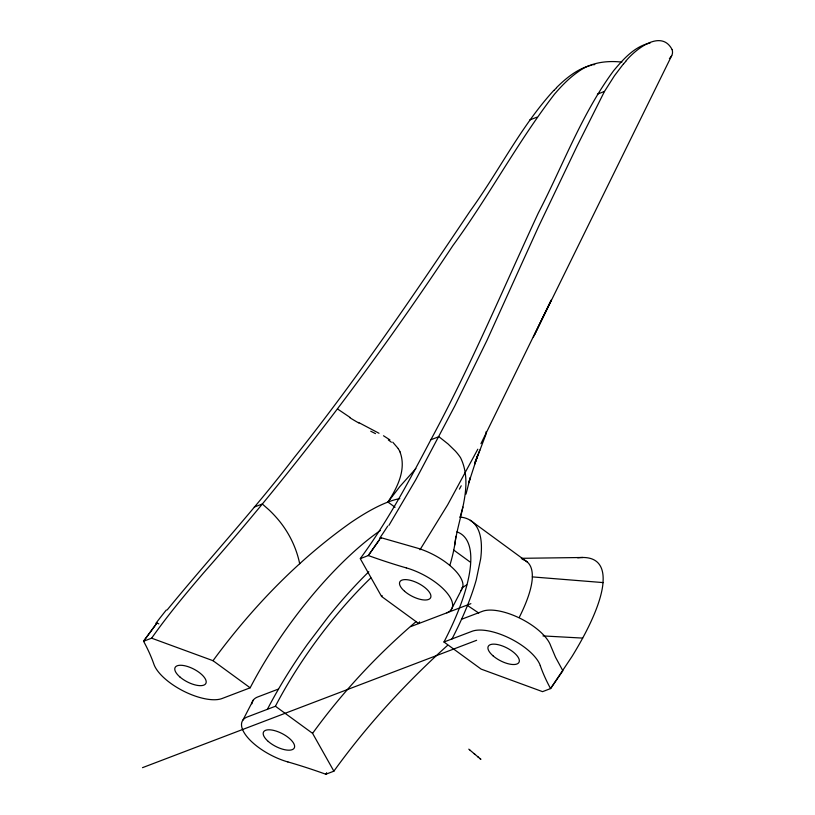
<?xml version="1.0" encoding="UTF-8"?>
<svg xmlns="http://www.w3.org/2000/svg" width="815" height="815" viewBox="0 0 815 815"><rect width="100%" height="100%" fill="white"/><g stroke="black" fill="none" stroke-linecap="round" stroke-linejoin="round"><path stroke-width="1.22" d="M454.689 545.154C458.315 517.097 473.973 485.322 460.597 457.786A55.298 22.932 27.4 0 0 455.31 451.011L448.077 443.981L438.888 436.687L430.86 439.754C409.395 480.432 387.726 521.305 360.383 558.438M462.92 507.073L460.118 517.209M466.017 494.094L470.235 477.682L468.808 482.714L477.926 454.638L474.636 464.081L485.985 434.232L486.158 431.644M475.053 462.105L479.811 450.084M534.64 334.578L551.246 300.083L480.952 443.666M533.336 337.104L671.713 55.634A37.785 15.668 27.4 0 0 672.192 49.715M623.495 63.835L614.449 75.764L604.475 91.443L577.152 145.936L538.358 227.028L486.901 340.548L454.801 405.982L415.752 479.791L388.898 525.431M242.911 720.114L253.261 700.136M451.225 609.691L461.575 589.724M430.86 439.754C470.693 366.118 503.13 288.887 538.308 213.021C563.022 165.455 581.676 113.825 613.777 70.518C623.516 58.996 634.671 46.312 650.075 43.032M671.713 55.634L670.521 57.356A139.019 57.651 27.4 0 1 669.38 58.527M477.794 449.228L447.68 504.801L420.01 549.738M621.916 62.113C606.706 60.381 590.488 62.47 577.998 71.914C569.043 78.138 561.423 86.054 554.373 94.316C517.362 142.421 488.766 196.547 452.906 245.57C377.101 359.894 294.551 469.827 203.75 572.701C185.596 593.88 167.696 615.345 151.631 638.186L143.562 641.222A310.026 128.566 27.4 0 1 153.862 664.123A41.198 17.084 27.4 0 0 183.63 691.151A41.198 17.084 27.4 0 0 222.067 698.516L250.164 687.809A173.045 54.625 -53.9 0 1 380.279 530.555M419.603 621.814A173.045 54.625 -53.9 0 1 418.706 623.557L381.563 596.448L360.271 558.652L368.278 555.555L380.849 537.655L416.618 547.894A41.198 17.084 27.4 0 1 453.415 568.697A41.198 17.084 27.4 0 1 460.72 590.702M553.803 90.404C520.704 126.6 498.902 171.344 470.245 210.891C413.898 294.735 357.316 378.578 294.225 457.561C254.066 510.19 209.037 558.754 167.167 609.956M395.061 507.246L387.95 502.06C397.302 487.747 406.685 469.196 399.971 451.938M380.636 537.961L381.339 538.267M326.662 773.038L325.847 774.25A310.026 128.566 27.4 0 0 287.848 761.903M379.148 540.141L369.185 554.292M158.823 623.872L156.938 623.006L143.562 641.222L155.553 624.973M387.95 502.06L399.87 486.524L415.864 468.564M381.552 596.448L382.164 595.582M151.631 638.186L213.01 660.69C251.509 608.275 297.231 560.547 350.409 522.873A171.639 44.01 -46.6 0 1 399.808 498.617M326.662 773.119L325.847 774.25L333.855 771.184C366.964 725.33 405.381 683.388 447.364 645.551M333.885 771.184L312.583 733.357C342.473 692.108 377.477 654.567 416.21 621.499M155.706 624.626L156.938 623.006M625.716 61.257C635.109 49.603 661.342 28.494 672.161 49.705M556.492 87.643C565.855 78.352 576.521 69.581 589.367 65.76M461.636 587.951L466.751 584.895M529.832 119.907L536.922 117.197M597.385 94.153L604.475 91.443M254.29 507.062L262.318 503.996L268.899 509.793A41.697 14.436 43.2 0 1 276.468 517.627C288.031 530.657 296.181 546.682 299.696 563.746M410.679 626.623L470.876 603.67M278.536 689.032L257.683 696.978A41.198 17.084 27.4 0 0 251.896 703.793M461.555 619.268L482.409 611.321A41.198 17.084 27.4 0 1 520.846 618.687A41.198 17.084 27.4 0 1 550.675 645.735L555.535 657.267L562.87 670.765L550.573 688.583L542.545 691.65L481.125 669.105L443.971 641.996A173.045 54.625 -53.9 0 0 456.879 531.859M370.835 577.917A173.045 54.625 -53.9 0 0 275.419 706.248L247.332 716.956A41.198 17.084 27.4 0 0 248.534 738.512A41.198 17.084 27.4 0 0 287.858 761.943M443.971 641.996L472.058 631.289A41.198 17.084 27.4 0 1 510.496 638.654A41.198 17.084 27.4 0 1 540.325 665.702M142.493 767.669L476.632 640.295M590.019 65.577L591.996 65.078M593.493 64.762L594.736 64.548M521.356 558.316L582.898 557.491M542.984 635.924L582.674 638.094A234.537 60.127 -46.6 0 1 571.906 656.656L550.573 688.583A310.026 128.566 27.4 0 1 540.274 665.682M459.955 517.097C466.394 517.413 472.761 520.612 476.255 526.133A189.518 59.831 -53.9 0 1 480.667 558.784L476.266 579.801A189.518 59.831 -53.9 0 1 451.989 638.94M522.12 559.233A188.785 48.401 -46.6 0 1 532.307 576.898L603.039 582.582A232.968 59.729 -46.6 0 1 582.664 638.104M379.016 433.274L358.539 422.445M383.498 435.76L389.916 439.896M349.91 417.321L337.512 408.957M467.453 605.453L478.762 613.053M453.782 550.105L470.224 562.095M213.01 660.69L250.164 687.809M275.419 706.248L312.583 733.357M470.296 520.276L527.376 562.106M474.85 754.262L478.354 757.216M477.875 756.809L480.891 759.346L479.719 758.368M468.788 749.148L470.306 750.432M470.163 750.309L474.269 753.773M474.096 753.63L474.951 754.344M392.759 442.188L398.158 448.474M553.894 90.506A190.435 171.119 78.4 0 1 556.584 87.745M623.587 63.937A190.435 151.335 63 0 1 625.798 61.349M358.906 423.046A36.471 6.041 32.2 0 1 349.757 417.647M370.744 431.237A86.298 9.373 20.6 0 1 375.471 433.621M388.337 439.988A141.953 37.684 3.3 0 1 391.383 442.239M398.219 448.749A195.875 71.353 -29.5 0 1 400.094 451.867M406.278 567.902A310.026 128.566 27.4 0 1 368.278 555.524M155.971 623.22A227.253 63.702 -45.8 0 1 166.28 610.048M459.426 489.112A99.104 2.058 -62.1 0 1 461.229 485.781M387.685 526.133A227.253 52.72 -47.4 0 1 379.668 538.267M455.829 536.351A189.518 59.831 -53.9 0 1 449.941 565.039M406.267 567.861A41.198 17.084 27.4 0 1 445.601 591.293A41.198 17.084 27.4 0 1 446.793 612.849M267.402 709.305A189.518 59.831 -53.9 0 1 307.571 644.115L328.16 616.924A189.518 59.831 -53.9 0 1 368.808 571.753M577.723 557.817A229.901 58.945 -46.6 0 1 602.988 582.633M532.358 576.847A191.454 49.083 -46.6 0 1 519.461 616.996M179.83 676.898A17.309 7.172 27.4 0 0 205.818 683.5A17.309 7.172 27.4 0 0 185.83 666.008A17.309 7.172 27.4 0 0 179.83 676.898M404.556 591.242A17.309 7.172 27.4 0 0 430.544 597.833A17.309 7.172 27.4 0 0 410.546 580.351A17.309 7.172 27.4 0 0 404.556 591.242M268.247 741.426A17.309 7.172 27.4 0 0 294.235 748.027A17.309 7.172 27.4 0 0 274.248 730.535A17.309 7.172 27.4 0 0 268.247 741.426M492.973 655.769A17.309 7.172 27.4 0 0 518.961 662.361A17.309 7.172 27.4 0 0 498.974 644.879A17.309 7.172 27.4 0 0 492.973 655.769"/></g></svg>
